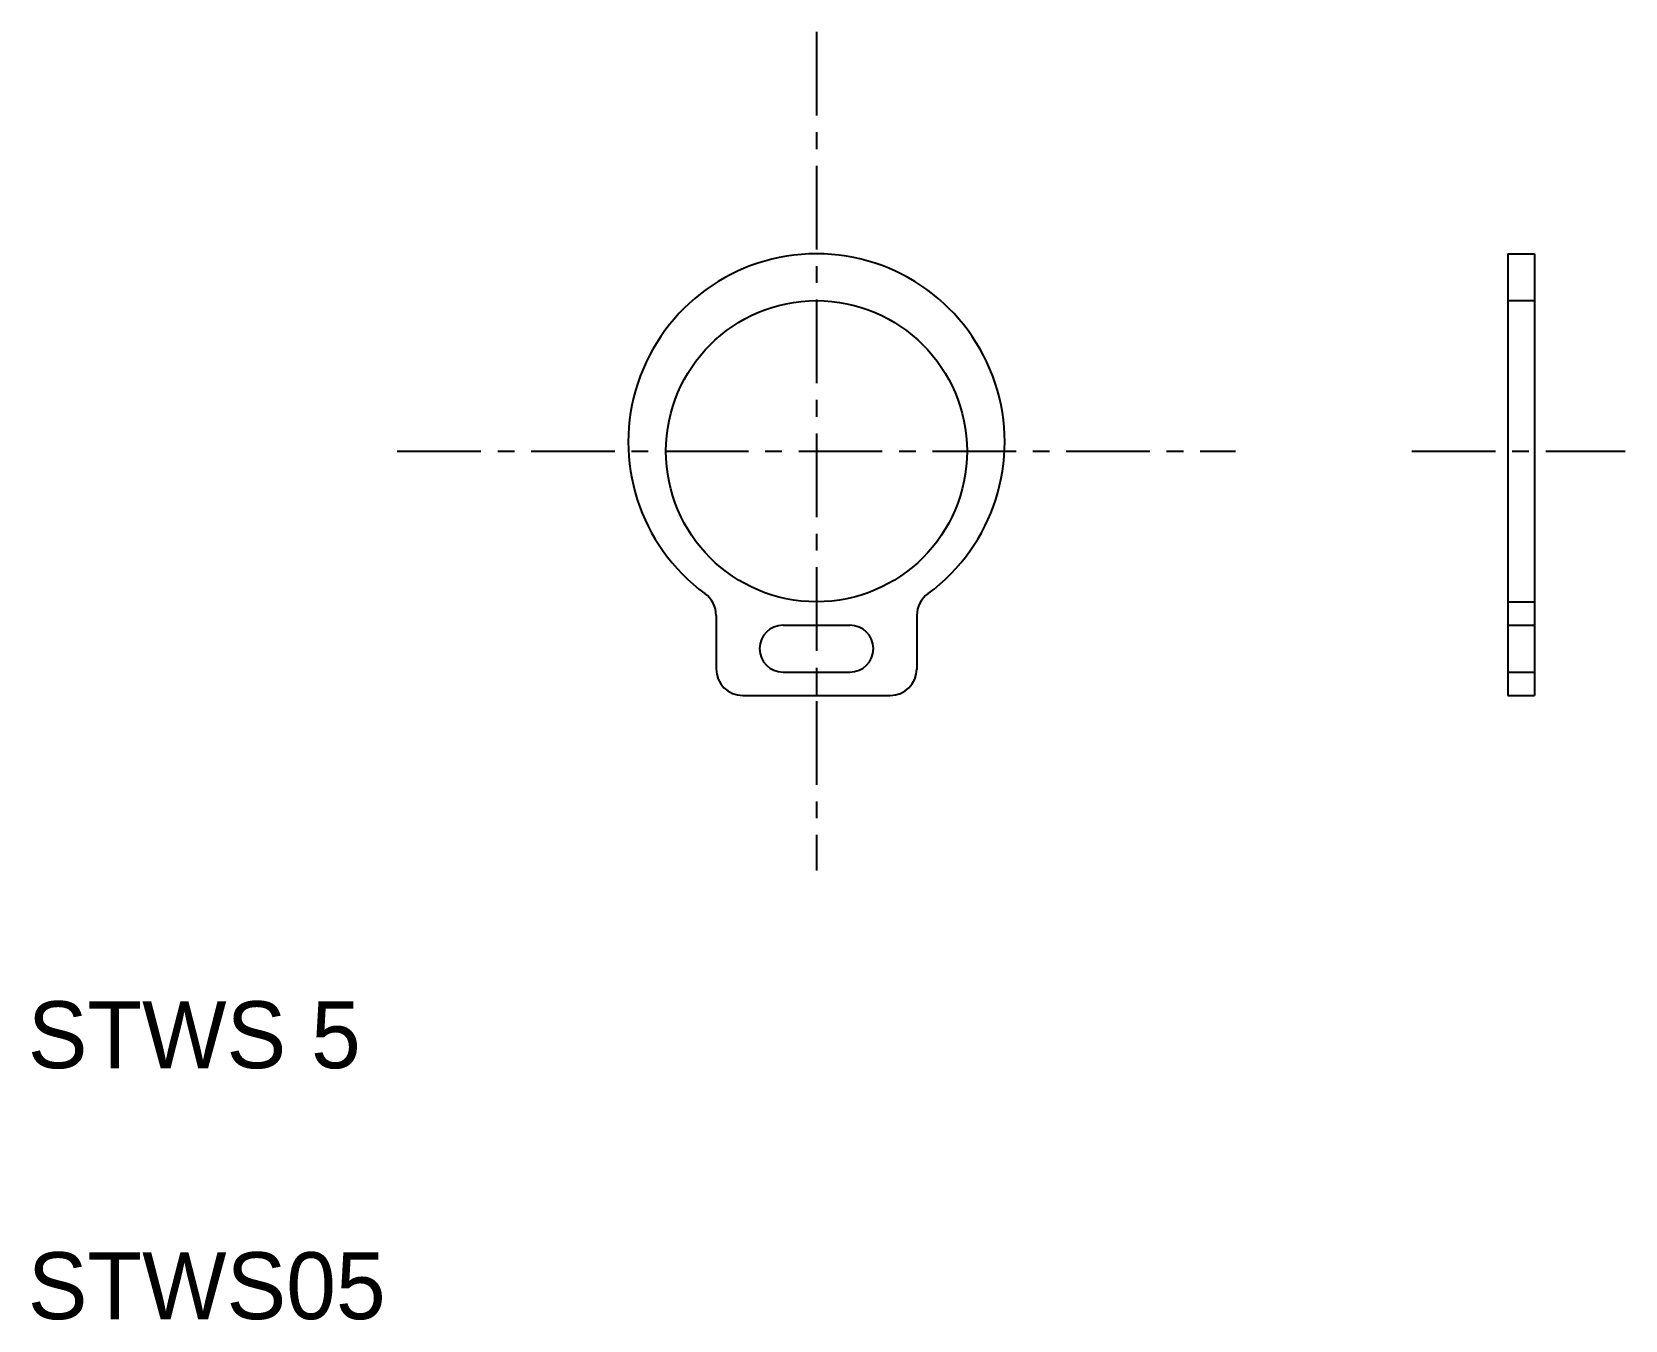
# Model space of a CAD drawing. Extents: x 2.6 to 26.4, y 2.5 to 21.7.
import ezdxf

# ---------------------------------------------------------------- set-up
doc = ezdxf.new("R2010")
doc.units = 0
doc.linetypes.add('CENTER', pattern=[2, 1.25, -0.25, 0.25, -0.25])
doc.linetypes.add('DASHED', pattern=[0.75, 0.5, -0.25])
doc.layers.get('0').update_dxf_attribs({"linetype": 'CONTINUOUS'})
doc.layers.add('CENTER', color=1, linetype='CENTER')

msp = doc.modelspace()

# ---------------------------------------------------------------- linework, layer by layer
at = {"linetype": 'CONTINUOUS'}
for p, q in [((24.624, 18.419), (24.624, 11.819)), ((24.624, 18.419), (25.024, 18.419)), ((25.024, 18.419), (25.024, 11.819)), ((12.79, 13.016), (12.79, 12.219)), ((13.79, 12.869), (14.79, 12.869)), ((15.79, 13.016), (15.79, 12.208)), ((13.79, 12.169), (14.79, 12.169)), ((13.189, 11.819), (15.39, 11.819)), ((24.624, 11.819), (25.024, 11.819))]:
    msp.add_line(p, q, dxfattribs=at)
at = {"color": 3, "linetype": 'DASHED'}
for p, q in [((24.624, 17.719), (25.024, 17.719)), ((24.624, 13.219), (25.024, 13.219)), ((24.624, 12.869), (25.024, 12.869)), ((24.624, 12.169), (25.024, 12.169))]:
    msp.add_line(p, q, dxfattribs=at)
at = {"color": 7, "linetype": 'CONTINUOUS'}
for p, q in [((14.29, 13.219), (14.29, 12.869)), ((14.29, 12.169), (14.29, 11.819))]:
    msp.add_line(p, q, dxfattribs=at)
for p, q in [((12.79, 12.804), (12.79, 12.804)), ((12.79, 12.592), (12.79, 12.592))]:
    msp.add_line(p, q)
msp.add_circle((14.29, 15.469), 2.25, dxfattribs=at)
at = {"linetype": 'CONTINUOUS'}
for centre, radius, start, end in [((14.29, 15.606), 2.813, 306.3769, 233.6231), ((12.39, 13.016), 0.4, 0, 54.6009), ((16.19, 13.016), 0.4, 125.3991, 180), ((13.79, 12.519), 0.35, 90, 270), ((14.79, 12.519), 0.35, 270, 90), ((13.19, 12.219), 0.4, 180, 270), ((15.39, 12.219), 0.4, 270, 0)]:
    msp.add_arc(centre, radius, start, end, dxfattribs=at)
at = {"layer": 'CENTER', "color": 1, "linetype": 'CENTER'}
for p, q in [((14.29, 21.735), (14.29, 9.203)), ((8.024, 15.469), (20.556, 15.469)), ((23.191, 15.469), (26.378, 15.469))]:
    msp.add_line(p, q, dxfattribs=at)

# ---------------------------------------------------------------- texts
for s, p in [('STWS 5', (2.5, 6.25)), ('STWS05', (2.5, 2.5))]:
    msp.add_text(s, height=1).set_placement(p)

doc.saveas('drawing.dxf')
